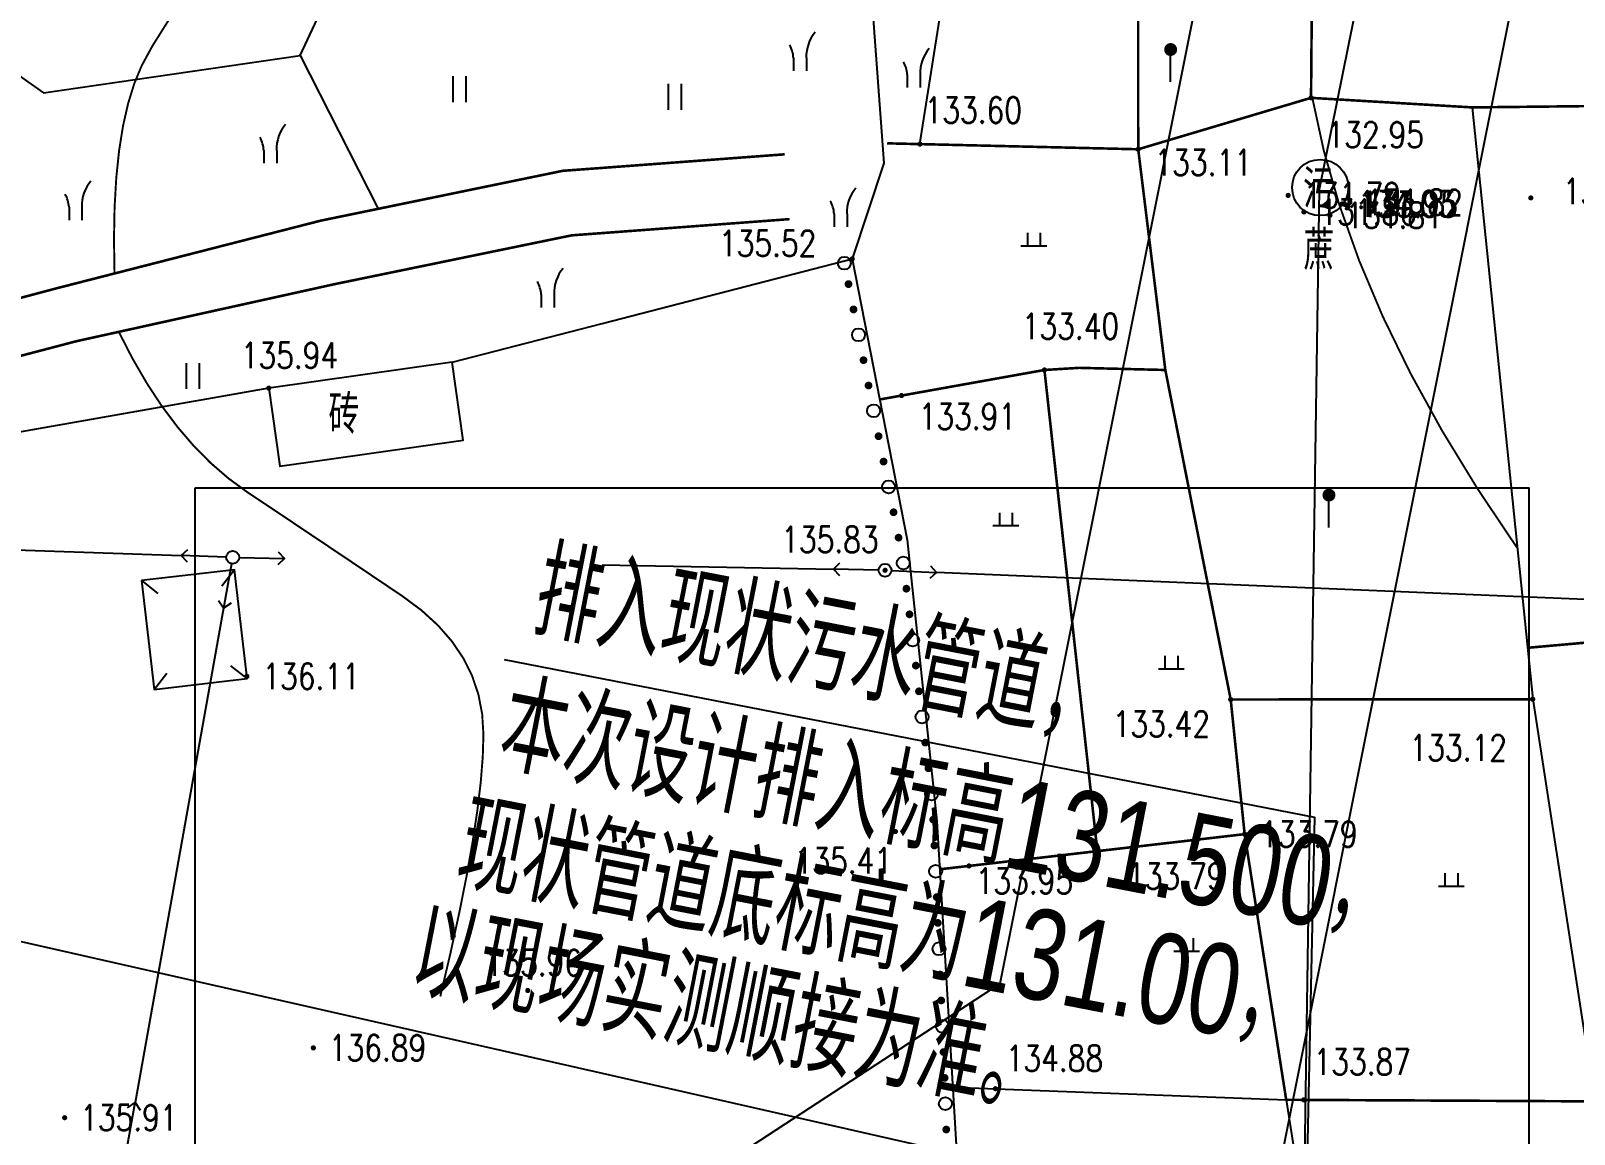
# Model space of a CAD drawing. Extents: x 529262 to 576451, y 2694391 to 2717535.
# Drawn here: x 564092.9 to 564152.6, y 2711414.9 to 2711457.6 of the extents above; entities that cross this region are included whole.
import ezdxf
from ezdxf.enums import TextEntityAlignment as Align
from ezdxf.xclip import XClip

# ---------------------------------------------------------------- set-up
doc = ezdxf.new("R2010")
doc.units = 0
doc.header["$XCLIPFRAME"] = 0
doc.linetypes.add('X2', pattern=[10, 8, -2])
for name, color, linetype in [('COMPONENT', 8, 'Continuous'), ('DGX', 8, 'Continuous'), ('DLSS', 4, 'Continuous'), ('DMTZ', 8, 'Continuous'), ('GCD', 8, 'Continuous'), ('GXYZ', 8, 'Continuous'), ('JMD', 8, 'Continuous'), ('PP-COM', 7, 'Continuous'), ('RD-中线', 40, 'Continuous'), ('RD-红线', 7, 'Continuous'), ('ZBTZ', 8, 'Continuous'), ('ZJ', 7, 'Continuous'), ('纵断_分栏文字', 7, 'Continuous')]:
    doc.layers.add(name, color=color, linetype=linetype)
doc.styles.add('HZ', font='rs.shx', dxfattribs={"width": 0.8, "bigfont": 'hztxt.shx'})
doc.styles.add('SMEDI', font='smsim.shx', dxfattribs={"width": 0.75, "height": 3.5, "bigfont": 'smfs.shx'})
doc.linetypes.add('10421', pattern='A,2,[150,AAA.SHX,S=0.5,R=0,X=0,Y=0.5],1e-11', length=2)
doc.linetypes.add('1161', pattern='A,0,[149,AAA.SHX,S=0.15,R=0,X=0,Y=0],-1.6', length=1.6)
doc.linetypes.add('732', pattern='A,9,-0.5,[162,AAA.SHX,S=1,R=0,X=0,Y=0],-0.5', length=10)

# ---------------------------------------------------------------- blocks, each defined once
blk = doc.blocks.new('A$C19FD0107')
at = {"layer": 'RD-中线', "color": 8, "linetype": 'Continuous', "flags": 128}
blk.add_lwpolyline([(-6861.027, 17001.718), (-6771.493, 17449.664)], dxfattribs=at)
at = {"layer": 'RD-红线', "color": 8, "linetype": 'Continuous', "flags": 128}
blk.add_lwpolyline([(-6867.589, 17030.112), (-6847.432, 17130.957)], dxfattribs=at)
at = {"layer": 'RD-红线', "color": 8}
blk.add_lwpolyline([(-6889.092, 17016.057), (-6867.589, 17030.112, 0.419621)], format="xyb", dxfattribs=at)
blk = doc.blocks.new('gc013b')
at = {"linetype": 'Continuous'}
blk.add_line((0.5, 0), (4, 0), dxfattribs=at)
at = {"linetype": 'Continuous', "flags": 128}
blk.add_lwpolyline([(3.5, 0.5), (4, 0), (3.5, -0.5)], dxfattribs=at)
blk = doc.blocks.new('gc170')
at = {"color": 8, "linetype": 'Continuous'}
blk.add_circle((0, 0), 0.5, dxfattribs=at)
blk = doc.blocks.new('GC200')
at = {"linetype": 'Continuous', "const_width": 0.2, "flags": 128}
blk.add_lwpolyline([(-0.1, 0, 1), (0.1, 0, 1)], format="xyb", close=True, dxfattribs=at)
blk = doc.blocks.new('gc165')
at = {"color": 8}
blk.add_line((0, 0), (0, 2), dxfattribs=at)
at = {"color": 8, "const_width": 0.5}
blk.add_lwpolyline([(-0.25, 2.5, 1), (0.25, 2.5, 1)], format="xyb", close=True, dxfattribs=at)
blk = doc.blocks.new('gc119')
at = {"color": 8}
for p, q in [((-1, 0), (1, 0)), ((-0.5, 1), (-0.5, 0)), ((0.5, 1), (0.5, 0))]:
    blk.add_line(p, q, dxfattribs=at)
blk = doc.blocks.new('gc246')
at = {"color": 8}
for p, q in [((-0.5, 1), (-0.5, 0)), ((0.5, 1), (0.5, 0))]:
    blk.add_line(p, q, dxfattribs=at)
for centre, radius, start, end in [((3.4, 1.11), 2.91, 139.3312, 182.0887), ((-2.94, 0.81), 2.45, 4.3743, 29.0242)]:
    blk.add_arc(centre, radius, start, end, dxfattribs=at)
blk = doc.blocks.new('gc253')
at = {"color": 8, "const_width": 0.3}
blk.add_lwpolyline([(-0.15, 0, 1), (0.15, 0, 1)], format="xyb", close=True, dxfattribs=at)
blk = doc.blocks.new('gc121')
at = {"color": 8}
for p, q in [((-0.5, -1), (-0.5, 1)), ((0.5, -1), (0.5, 1))]:
    blk.add_line(p, q, dxfattribs=at)

msp = doc.modelspace()

# ---------------------------------------------------------------- linework, layer by layer
at = {"layer": 'COMPONENT', "linetype": 'Continuous'}
msp.add_circle((564142.792, 2711451.507, 134.828), 1.087, dxfattribs=at)
at = {"layer": 'Defpoints', "color": 1}
msp.add_lwpolyline([(564099.238, 2711439.891), (564150.869, 2711439.891), (564150.869, 2711408.776), (564099.238, 2711408.776)], close=True, dxfattribs=at)
at = {"layer": 'DGX', "linetype": 'Continuous', "lineweight": -2, "const_width": 0.075, "flags": 128}
for points in [[(564096.122, 2711448.183), (564096.101, 2711449.509), (564096.124, 2711450.744), (564096.19, 2711451.887), (564096.299, 2711452.938), (564096.452, 2711453.897), (564096.649, 2711454.764), (564096.89, 2711455.54), (564097.174, 2711456.223), (564097.594, 2711456.994), (564098.244, 2711458.028), (564099.122, 2711459.328), (564100.231, 2711460.893), (564101.568, 2711462.722), (564103.134, 2711464.816), (564104.93, 2711467.175), (564106.955, 2711469.799)], [(564108.732, 2711420.205), (564109.123, 2711421.873), (564109.463, 2711423.428), (564109.75, 2711424.867), (564109.984, 2711426.192), (564110.167, 2711427.403), (564110.298, 2711428.498), (564110.376, 2711429.48), (564110.402, 2711430.346), (564110.353, 2711431.138), (564110.207, 2711431.895), (564109.962, 2711432.616), (564109.619, 2711433.302), (564109.179, 2711433.953), (564108.641, 2711434.568), (564108.005, 2711435.148), (564107.271, 2711435.693), (564106.492, 2711436.218), (564105.72, 2711436.737), (564104.955, 2711437.251), (564104.198, 2711437.759), (564103.448, 2711438.261), (564102.705, 2711438.758), (564101.97, 2711439.25), (564101.242, 2711439.735), (564100.531, 2711440.255), (564099.846, 2711440.847), (564099.187, 2711441.511), (564098.555, 2711442.249), (564097.948, 2711443.058), (564097.369, 2711443.941), (564096.815, 2711444.896), (564096.288, 2711445.924)]]:
    msp.add_lwpolyline(points, dxfattribs=at)
at = {"layer": 'DGX', "linetype": 'Continuous', "const_width": 0.075, "flags": 128}
msp.add_lwpolyline([(564142.488, 2711454.978), (564142.937, 2711452.909), (564143.542, 2711450.81), (564144.301, 2711448.679), (564145.215, 2711446.518), (564146.284, 2711444.325), (564147.508, 2711442.102), (564148.886, 2711439.847), (564150.419, 2711437.562)], dxfattribs=at)
at = {"layer": 'DLSS', "linetype": 'X2', "lineweight": -2, "const_width": 0.1, "elevation": 136.77, "flags": 128}
for points in [[(564114.998, 2711452.267), (564122.065, 2711452.793)], [(564081.498, 2711444.748), (564081.8, 2711444.622), (564082.376, 2711444.686), (564088.9, 2711446.285), (564093.862, 2711447.604), (564104.104, 2711450.226), (564113.471, 2711452.154), (564114.998, 2711452.267)]]:
    msp.add_lwpolyline(points, dxfattribs=at)
at = {"layer": 'DLSS', "linetype": 'Continuous', "lineweight": -2, "const_width": 0.1, "elevation": 136.77, "flags": 128}
for points in [[(564114.998, 2711449.745), (564122.252, 2711450.285)], [(564080.628, 2711441.928), (564081.348, 2711442.256), (564088.999, 2711444.078), (564094.633, 2711445.558), (564104.669, 2711447.775), (564113.82, 2711449.658), (564114.998, 2711449.745)]]:
    msp.add_lwpolyline(points, dxfattribs=at)
at = {"layer": 'DMTZ', "linetype": '10421', "flags": 128}
for points in [[(564115.928, 2711492.438), (564122.146, 2711491.175), (564122.878, 2711490.858), (564123.114, 2711490.188), (564125.901, 2711452.449), (564124.678, 2711448.748), (564126.807, 2711437.882), (564127.948, 2711426.99), (564129.238, 2711405.368), (564129.023, 2711403.425)], [(564148.678, 2711454.608), (564151.018, 2711431.708), (564153.418, 2711416.148), (564154.828, 2711401.508)]]:
    msp.add_lwpolyline(points, dxfattribs=at)
for points, elevation in [([(564128.562, 2711416.698), (564141.476, 2711416.209)], 134.88), ([(564141.476, 2711416.209), (564143.369, 2711404.108)], 133.87)]:
    msp.add_lwpolyline(points, dxfattribs=dict(at, elevation=elevation))
at = {"layer": 'GXYZ', "linetype": 'Continuous', "lineweight": -2}
for p, q in [((564066.782, 2711438.355), (564098.699, 2711437.266)), ((564114.998, 2711436.915), (564123.948, 2711436.738)), ((564100.345, 2711435.229), (564096.915, 2711416.104)), ((564085.869, 2711423.838), (564114.998, 2711417.239)), ((564114.998, 2711417.239), (564129.027, 2711414.06))]:
    msp.add_line(p, q, dxfattribs=at)
at = {"layer": 'GXYZ', "linetype": 'Continuous'}
msp.add_line((564158.759, 2711435.322), (564127.946, 2711436.614), dxfattribs=at)
at = {"layer": 'GXYZ', "linetype": '732', "flags": 128}
msp.add_lwpolyline([(564148.757, 2711662.133), (564183.344, 2711655.51), (564175.773, 2711615.306), (564167.716, 2711574.761), (564160.004, 2711529.741), (564151.074, 2711492.566), (564142.748, 2711451.43), (564138.085, 2711143.363)], dxfattribs=at)
at = {"layer": 'JMD', "linetype": 'Continuous', "lineweight": -2}
for p, q in [((564100.769, 2711436.716), (564100.272, 2711436.089)), ((564097.166, 2711436.299), (564097.793, 2711435.802)), ((564101.256, 2711432.506), (564100.629, 2711433.003)), ((564097.653, 2711432.089), (564098.15, 2711432.716))]:
    msp.add_line(p, q, dxfattribs=at)
at = {"layer": 'JMD', "linetype": 'Continuous', "lineweight": -2, "flags": 128}
for points, elevation in [([(564109.188, 2711444.748), (564102.093, 2711443.746), (564102.519, 2711440.726), (564109.614, 2711441.728)], 135.94), ([(564097.166, 2711436.299), (564097.653, 2711432.089), (564101.256, 2711432.506), (564100.769, 2711436.716)], 137.603)]:
    msp.add_lwpolyline(points, close=True, dxfattribs=dict(at, elevation=elevation))
at = {"layer": 'ZBTZ', "linetype": 'Continuous', "lineweight": -2, "const_width": 0.1, "elevation": 132.83, "flags": 128}
msp.add_lwpolyline([(564135.738, 2711491.998), (564135.748, 2711452.988)], dxfattribs=at)
at = {"layer": 'ZBTZ', "linetype": '1161', "flags": 128}
for points in [[(564086.638, 2711481.223), (564086.758, 2711464.037), (564088.5, 2711458.593), (564093.367, 2711455.171), (564103.314, 2711456.621), (564106.33, 2711450.684)], [(564103.314, 2711456.621), (564107.097, 2711464.734)]]:
    msp.add_lwpolyline(points, dxfattribs=at)
at = {"layer": 'ZBTZ', "linetype": 'Continuous', "const_width": 0.1, "elevation": 132.95}
msp.add_lwpolyline([(564142.598, 2711473.828), (564142.438, 2711454.978)], dxfattribs=at)
at = {"layer": 'ZBTZ', "linetype": '1161', "lineweight": -2, "flags": 128}
for points, elevation in [([(564127.298, 2711453.188), (564128.092, 2711458.24), (564128.699, 2711462.493), (564128.908, 2711468.778), (564124.68, 2711468.989)], 133.6), ([(564102.093, 2711443.746), (564085.395, 2711440.8), (564085.784, 2711436.195), (564078.531, 2711436.61)], 135.637)]:
    msp.add_lwpolyline(points, dxfattribs=dict(at, elevation=elevation))
at = {"layer": 'ZBTZ', "linetype": 'Continuous', "const_width": 0.1, "flags": 128}
for points, elevation in [([(564126.03, 2711453.218), (564135.748, 2711452.988), (564142.438, 2711454.978), (564148.678, 2711454.608), (564158.468, 2711454.718)], 133.6), ([(564141.476, 2711416.209), (564139.868, 2711426.488), (564139.328, 2711431.698), (564136.798, 2711444.448), (564135.748, 2711452.988), (564135.748, 2711452.988)], 133.87), ([(564125.744, 2711443.307), (564132.118, 2711444.448), (564133.467, 2711444.531), (564136.798, 2711444.448)], 133.91), ([(564132.118, 2711444.448), (564134.167, 2711425.831)], 133.4), ([(564139.328, 2711431.698), (564151.018, 2711431.708)], 133.42), ([(564141.476, 2711416.209), (564153.418, 2711416.148)], 134.88)]:
    msp.add_lwpolyline(points, dxfattribs=dict(at, elevation=elevation))
at = {"layer": 'ZBTZ', "linetype": '1161', "elevation": 135.94, "flags": 128}
for points in [[(564114.998, 2711446.248), (564124.678, 2711448.748)], [(564109.188, 2711444.748), (564114.998, 2711446.248)]]:
    msp.add_lwpolyline(points, dxfattribs=at)
at = {"layer": 'ZBTZ', "linetype": 'Continuous', "const_width": 0.1, "flags": 128}
for points in [[(564150.814, 2711433.698), (564161.064, 2711434.609)], [(564139.868, 2711426.488), (564128.059, 2711425.127)]]:
    msp.add_lwpolyline(points, dxfattribs=at)
at = {"layer": '纵断_分栏文字', "color": 3}
msp.add_lwpolyline([(564111.209, 2711433.241), (564142.566, 2711427.146), (564142.058, 2711403.275)], dxfattribs=at)

# ---------------------------------------------------------------- block references
at = {"layer": 'GCD', "linetype": 'Continuous'}
ref = msp.add_blockref('GC200', (564127.298, 2711453.188, 133.6), dxfattribs=dict(at, xscale=0.5, yscale=0.5, zscale=0.5))
ref.add_attrib('height', '133.60', dxfattribs={"linetype": 'Continuous', "height": 1, "style": 'HZ', "width": 0.8}).set_placement((564127.478, 2711454.501, 133.6), align=Align.MIDDLE_LEFT)
ref = msp.add_blockref('GC200', (564142.438, 2711454.978, 132.95), dxfattribs=dict(at, xscale=0.5, yscale=0.5, zscale=0.5))
ref.add_attrib('height', '132.95', dxfattribs={"linetype": 'Continuous', "height": 1, "style": 'HZ', "width": 0.8}).set_placement((564143.037, 2711453.552, 132.95), align=Align.MIDDLE_LEFT)
ref = msp.add_blockref('GC200', (564135.748, 2711452.988, 133.11), dxfattribs=dict(at, xscale=0.5, yscale=0.5, zscale=0.5))
ref.add_attrib('height', '133.11', dxfattribs={"linetype": 'Continuous', "height": 1, "style": 'HZ', "width": 0.8}).set_placement((564136.376, 2711452.474, 133.11), align=Align.MIDDLE_LEFT)
ref = msp.add_blockref('GC200', (564141.55, 2711451.203, 131.79), dxfattribs=dict(at, xscale=0.5, yscale=0.5, zscale=0.5))
ref.add_attrib('height', '131.79', dxfattribs={"linetype": 'Continuous', "height": 1, "style": 'HZ', "width": 0.8}).set_placement((564142.15, 2711451.203, 131.79), align=Align.MIDDLE_LEFT)
ref = msp.add_blockref('GC200', (564143.647, 2711450.877, 134.025), dxfattribs=dict(at, xscale=0.5, yscale=0.5, zscale=0.5))
ref.add_attrib('height', '134.03', dxfattribs={"linetype": 'Continuous', "height": 1, "style": 'HZ', "width": 0.8}).set_placement((564144.247, 2711450.877, 134.025), align=Align.MIDDLE_LEFT)
ref = msp.add_blockref('GC200', (564143.745, 2711450.855, 133.951), dxfattribs=dict(at, xscale=0.5, yscale=0.5, zscale=0.5))
ref.add_attrib('height', '133.95', dxfattribs={"linetype": 'Continuous', "height": 1, "style": 'HZ', "width": 0.8}).set_placement((564144.345, 2711450.855, 133.951), align=Align.MIDDLE_LEFT)
ref = msp.add_blockref('GC200', (564143.942, 2711450.934, 131.82), dxfattribs=dict(at, xscale=0.5, yscale=0.5, zscale=0.5))
ref.add_attrib('height', '131.82', dxfattribs={"linetype": 'Continuous', "height": 1, "style": 'HZ', "width": 0.8}).set_placement((564144.542, 2711450.934, 131.82), align=Align.MIDDLE_LEFT)
ref = msp.add_blockref('GC200', (564150.944, 2711451.106, 132.08), dxfattribs=dict(at, xscale=0.5, yscale=0.5, zscale=0.5))
ref.add_attrib('height', '132.08', dxfattribs={"linetype": 'Continuous', "height": 1, "style": 'HZ', "width": 0.8}).set_placement((564152.18, 2711451.359, 132.08), align=Align.MIDDLE_LEFT)
ref = msp.add_blockref('GC200', (564142.162, 2711450.563, 131.859), dxfattribs=dict(at, xscale=0.5, yscale=0.5, zscale=0.5))
ref.add_attrib('height', '131.86', dxfattribs={"linetype": 'Continuous', "height": 1, "style": 'HZ', "width": 0.8}).set_placement((564142.762, 2711450.563, 131.859), align=Align.MIDDLE_LEFT)
ref = msp.add_blockref('GC200', (564143.169, 2711450.432, 131.809), dxfattribs=dict(at, xscale=0.5, yscale=0.5, zscale=0.5))
ref.add_attrib('height', '131.81', dxfattribs={"linetype": 'Continuous', "height": 1, "style": 'HZ', "width": 0.8}).set_placement((564143.769, 2711450.432, 131.809), align=Align.MIDDLE_LEFT)
ref = msp.add_blockref('GC200', (564124.678, 2711448.748, 135.52), dxfattribs=dict(at, xscale=0.5, yscale=0.5, zscale=0.5))
ref.add_attrib('height', '135.52', dxfattribs={"linetype": 'Continuous', "height": 1, "style": 'HZ', "width": 0.8}).set_placement((564119.518, 2711449.349, 135.52), align=Align.MIDDLE_LEFT)
ref = msp.add_blockref('GC200', (564132.118, 2711444.448, 133.4), dxfattribs=dict(at, xscale=0.5, yscale=0.5, zscale=0.5))
ref.add_attrib('height', '133.40', dxfattribs={"linetype": 'Continuous', "height": 1, "style": 'HZ', "width": 0.8}).set_placement((564131.239, 2711446.14, 133.4), align=Align.MIDDLE_LEFT)
ref = msp.add_blockref('GC200', (564102.093, 2711443.746, 135.94), dxfattribs=dict(at, xscale=0.5, yscale=0.5, zscale=0.5))
ref.add_attrib('height', '135.94', dxfattribs={"linetype": 'Continuous', "height": 1, "style": 'HZ', "width": 0.8}).set_placement((564101.008, 2711445.013, 135.94), align=Align.MIDDLE_LEFT)
ref = msp.add_blockref('GC200', (564126.588, 2711443.458, 133.91), dxfattribs=dict(at, xscale=0.5, yscale=0.5, zscale=0.5))
ref.add_attrib('height', '133.91', dxfattribs={"linetype": 'Continuous', "height": 1, "style": 'HZ', "width": 0.8}).set_placement((564127.249, 2711442.647, 133.91), align=Align.MIDDLE_LEFT)
ref = msp.add_blockref('GC200', (564125.948, 2711436.698, 135.83), dxfattribs=dict(at, xscale=0.5, yscale=0.5, zscale=0.5))
ref.add_attrib('height', '135.83', dxfattribs={"linetype": 'Continuous', "height": 1, "style": 'HZ', "width": 0.8}).set_placement((564121.928, 2711437.886, 135.83), align=Align.MIDDLE_LEFT)
at = {"layer": 'GCD', "linetype": 'Continuous', "lineweight": -2}
ref = msp.add_blockref('GC200', (564101.246, 2711432.594, 136.113), dxfattribs=dict(at, xscale=0.5, yscale=0.5, zscale=0.5))
ref.add_attrib('height', '136.11', dxfattribs={"linetype": 'Continuous', "height": 1, "style": 'HZ', "width": 0.8}).set_placement((564101.846, 2711432.594, 136.113), align=Align.MIDDLE_LEFT)
at = {"layer": 'GCD', "linetype": 'Continuous'}
ref = msp.add_blockref('GC200', (564139.328, 2711431.698, 133.42), dxfattribs=dict(at, xscale=0.5, yscale=0.5, zscale=0.5))
ref.add_attrib('height', '133.42', dxfattribs={"linetype": 'Continuous', "height": 1, "style": 'HZ', "width": 0.8}).set_placement((564134.758, 2711430.753, 133.42), align=Align.MIDDLE_LEFT)
ref = msp.add_blockref('GC200', (564151.018, 2711431.708, 133.12), dxfattribs=dict(at, xscale=0.5, yscale=0.5, zscale=0.5))
ref.add_attrib('height', '133.12', dxfattribs={"linetype": 'Continuous', "height": 1, "style": 'HZ', "width": 0.8}).set_placement((564146.248, 2711429.829, 133.12), align=Align.MIDDLE_LEFT)
at = {"layer": 'GCD', "linetype": 'Continuous', "lineweight": -2}
ref = msp.add_blockref('GC200', (564139.868, 2711426.488, 133.79), dxfattribs=dict(at, xscale=0.5, yscale=0.5, zscale=0.5))
ref.add_attrib('height', '133.79', dxfattribs={"linetype": 'Continuous', "height": 1, "style": 'HZ', "width": 0.8}).set_placement((564140.468, 2711426.488, 133.79), align=Align.MIDDLE_LEFT)
at = {"layer": 'GCD', "linetype": 'Continuous'}
ref = msp.add_blockref('GC200', (564126.348, 2711426.588, 135.41), dxfattribs=dict(at, xscale=0.5, yscale=0.5, zscale=0.5))
ref.add_attrib('height', '135.41', dxfattribs={"linetype": 'Continuous', "height": 1, "style": 'HZ', "width": 0.8}).set_placement((564122.448, 2711425.463, 135.41), align=Align.MIDDLE_LEFT)
ref = msp.add_blockref('GC200', (564139.868, 2711426.488, 133.79), dxfattribs=dict(at, xscale=0.5, yscale=0.5, zscale=0.5))
ref.add_attrib('height', '133.79', dxfattribs={"linetype": 'Continuous', "height": 1, "style": 'HZ', "width": 0.8}).set_placement((564135.313, 2711424.861, 133.79), align=Align.MIDDLE_LEFT)
at = {"layer": 'GCD', "linetype": 'Continuous', "lineweight": -2}
ref = msp.add_blockref('GC200', (564129.198, 2711425.258, 133.95), dxfattribs=dict(at, xscale=0.5, yscale=0.5, zscale=0.5))
ref.add_attrib('height', '133.95', dxfattribs={"linetype": 'Continuous', "height": 1, "style": 'HZ', "width": 0.8}).set_placement((564129.456, 2711424.678, 133.95), align=Align.MIDDLE_LEFT)
at = {"layer": 'GCD', "linetype": 'Continuous'}
ref = msp.add_blockref('GC200', (564112.118, 2711420.438, 135.96), dxfattribs=dict(at, xscale=0.5, yscale=0.5, zscale=0.5))
ref.add_attrib('height', '135.96', dxfattribs={"linetype": 'Continuous', "height": 1, "style": 'HZ', "width": 0.8}).set_placement((564110.448, 2711421.51, 135.96), align=Align.MIDDLE_LEFT)
ref = msp.add_blockref('GC200', (564103.818, 2711418.218, 136.89), dxfattribs=dict(at, xscale=0.5, yscale=0.5, zscale=0.5))
ref.add_attrib('height', '136.89', dxfattribs={"linetype": 'Continuous', "height": 1, "style": 'HZ', "width": 0.8}).set_placement((564104.418, 2711418.218, 136.89), align=Align.MIDDLE_LEFT)
at = {"layer": 'GCD', "linetype": 'Continuous', "lineweight": -2}
ref = msp.add_blockref('GC200', (564130.218, 2711416.638, 134.88), dxfattribs=dict(at, xscale=0.5, yscale=0.5, zscale=0.5))
ref.add_attrib('height', '134.88', dxfattribs={"linetype": 'Continuous', "height": 1, "style": 'HZ', "width": 0.8}).set_placement((564130.619, 2711417.814, 134.88), align=Align.MIDDLE_LEFT)
at = {"layer": 'GCD', "linetype": 'Continuous'}
ref = msp.add_blockref('GC200', (564142.158, 2711416.208, 133.87), dxfattribs=dict(at, xscale=0.5, yscale=0.5, zscale=0.5))
ref.add_attrib('height', '133.87', dxfattribs={"linetype": 'Continuous', "height": 1, "style": 'HZ', "width": 0.8}).set_placement((564142.535, 2711417.676, 133.87), align=Align.MIDDLE_LEFT)
ref = msp.add_blockref('GC200', (564094.191, 2711415.516, 135.907), dxfattribs=dict(at, xscale=0.5, yscale=0.5, zscale=0.5))
ref.add_attrib('height', '135.91', dxfattribs={"linetype": 'Continuous', "height": 1, "style": 'HZ', "width": 0.8}).set_placement((564094.791, 2711415.516, 135.907), align=Align.MIDDLE_LEFT)
at = {"layer": 'GXYZ', "linetype": 'Continuous', "lineweight": -2}
for p, xscale, yscale, rotation in [((564100.698, 2711437.198), 0.499999999991655, 0.499999999991655, 178.0464407081562), ((564100.698, 2711437.198), 0.4999999998660747, 0.4999999998660747, 259.8329439608027), ((564100.698, 2711437.198), 0.5000000000395564, 0.5000000000395564, 358.865578364269), ((564125.948, 2711436.698), 0.5000000000395564, 0.5000000000395564, 178.865578364269), ((564096.562, 2711414.135), 0.4999999998660747, 0.4999999998660747, 79.83294396080268)]:
    msp.add_blockref('gc013b', p, dxfattribs=dict(at, xscale=xscale, yscale=yscale, rotation=rotation))
at = {"layer": 'GXYZ', "linetype": 'Continuous', "lineweight": -2, "xscale": 0.5, "yscale": 0.5}
msp.add_blockref('gc170', (564100.698, 2711437.198), dxfattribs=at)
at = {"layer": 'GXYZ', "linetype": 'Continuous', "xscale": 0.5, "yscale": 0.5}
msp.add_blockref('gc170', (564125.948, 2711436.698), dxfattribs=at)
at = {"layer": 'GXYZ', "linetype": 'Continuous', "xscale": 0.4999999999670376, "yscale": 0.4999999999670376, "rotation": 357.5983097420838}
msp.add_blockref('gc013b', (564125.948, 2711436.698), dxfattribs=at)
at = {"layer": 'JMD', "linetype": 'Continuous'}
for name, p, xscale, yscale, rotation in [('gc170', (564124.373, 2711448.582), 0.5000000001933389, 0.5000000001933389, 101.179396538011), ('gc253', (564124.533, 2711447.771), 0.5000000001933389, 0.5000000001933389, 101.179396538011), ('gc253', (564124.727, 2711446.79), 0.5000000001933389, 0.5000000001933389, 101.179396538011), ('gc170', (564124.921, 2711445.809), 0.5000000001933389, 0.5000000001933389, 101.179396538011), ('gc253', (564125.115, 2711444.828), 0.5000000001933389, 0.5000000001933389, 101.179396538011), ('gc253', (564125.309, 2711443.847), 0.5000000001933389, 0.5000000001933389, 101.179396538011), ('gc170', (564125.503, 2711442.866), 0.5000000001933389, 0.5000000001933389, 101.179396538011), ('gc253', (564125.697, 2711441.885), 0.5000000001933389, 0.5000000001933389, 101.179396538011), ('gc253', (564125.891, 2711440.904), 0.5000000001933389, 0.5000000001933389, 101.179396538011), ('gc170', (564126.084, 2711439.923), 0.5000000001933389, 0.5000000001933389, 101.179396538011), ('gc253', (564126.278, 2711438.942), 0.5000000001933389, 0.5000000001933389, 101.179396538011), ('gc253', (564126.472, 2711437.961), 0.5000000001933389, 0.5000000001933389, 101.179396538011), ('gc170', (564126.653, 2711436.978), 0.499999999783437, 0.499999999783437, 96.98106707163791), ('gc253', (564126.775, 2711435.986), 0.499999999783437, 0.499999999783437, 96.98106707163791), ('gc253', (564126.896, 2711434.993), 0.499999999783437, 0.499999999783437, 96.98106707163791), ('gc170', (564127.018, 2711434), 0.499999999783437, 0.499999999783437, 96.98106707163791), ('gc253', (564127.139, 2711433.008), 0.499999999783437, 0.499999999783437, 96.98106707163791), ('gc253', (564127.261, 2711432.015), 0.499999999783437, 0.499999999783437, 96.98106707163791), ('gc170', (564127.383, 2711431.023), 0.499999999783437, 0.499999999783437, 96.98106707163791), ('gc253', (564127.504, 2711430.03), 0.499999999783437, 0.499999999783437, 96.98106707163791), ('gc253', (564127.626, 2711429.037), 0.499999999783437, 0.499999999783437, 96.98106707163791), ('gc170', (564127.747, 2711428.045), 0.499999999783437, 0.499999999783437, 96.98106707163791), ('gc253', (564127.814, 2711427.048), 0.5000000000822553, 0.5000000000822553, 92.5342268825221), ('gc253', (564127.858, 2711426.049), 0.5000000000822553, 0.5000000000822553, 92.5342268825221), ('gc170', (564127.903, 2711425.05), 0.5000000000822553, 0.5000000000822553, 92.5342268825221), ('gc253', (564127.947, 2711424.051), 0.5000000000822553, 0.5000000000822553, 92.5342268825221), ('gc253', (564127.991, 2711423.052), 0.5000000000822553, 0.5000000000822553, 92.5342268825221), ('gc170', (564128.035, 2711422.053), 0.5000000000822553, 0.5000000000822553, 92.5342268825221), ('gc253', (564128.08, 2711421.054), 0.5000000000822553, 0.5000000000822553, 92.5342268825221), ('gc253', (564128.124, 2711420.055), 0.5000000000822553, 0.5000000000822553, 92.5342268825221), ('gc170', (564128.168, 2711419.056), 0.5000000000822553, 0.5000000000822553, 92.5342268825221), ('gc253', (564128.212, 2711418.057), 0.5000000000822553, 0.5000000000822553, 92.5342268825221), ('gc253', (564128.255, 2711417.057), 0.5000000000150963, 0.5000000000150963, 91.80910511583785), ('gc170', (564128.286, 2711416.058), 0.5000000000150963, 0.5000000000150963, 91.80910511583785), ('gc253', (564128.318, 2711415.058), 0.5000000000150963, 0.5000000000150963, 91.80910511583785)]:
    msp.add_blockref(name, p, dxfattribs=dict(at, xscale=xscale, yscale=yscale, rotation=rotation))
at = {"layer": 'PP-COM'}
ref = msp.add_blockref('A$C19FD0107', (570997.993, 2694390.603), dxfattribs=at)
XClip(ref).set_block_clipping_path([(-9366.4383134884, 14428.6043910822), (-3328.4480743363, 17452.7484863754)])
at = {"layer": 'ZBTZ', "linetype": 'Continuous', "xscale": 0.5, "yscale": 0.5}
for name, p in [('gc246', (564122.653, 2711456.02)), ('gc246', (564127.057, 2711455.378)), ('gc246', (564102.149, 2711452.445)), ('gc246', (564094.611, 2711450.249)), ('gc246', (564124.226, 2711449.986)), ('gc119', (564131.708, 2711449.257)), ('gc246', (564112.888, 2711446.872)), ('gc165', (564143.131, 2711438.357)), ('gc119', (564130.625, 2711438.427)), ('gc119', (564137.033, 2711432.886)), ('gc119', (564147.869, 2711424.474)), ('gc119', (564137.624, 2711421.957))]:
    msp.add_blockref(name, p, dxfattribs=at)
at = {"layer": 'ZBTZ', "linetype": 'Continuous', "xscale": 0.5, "yscale": 0.5, "zscale": 0.5}
msp.add_blockref('gc165', (564137.003, 2711455.597), dxfattribs=at)
at = {"layer": 'ZBTZ', "linetype": 'Continuous', "lineweight": -2, "xscale": 0.5, "yscale": 0.5}
for p in [(564109.483, 2711455.314), (564117.821, 2711455.02), (564099.163, 2711444.216)]:
    msp.add_blockref('gc121', p, dxfattribs=at)

# ---------------------------------------------------------------- texts
at = {"layer": 'GXYZ', "linetype": 'Continuous', "style": 'HZ', "width": 0.8}
msp.add_text('污', height=1.5, dxfattribs=at).set_placement((564142.726, 2711451.525), align=Align.MIDDLE)
at = {"layer": 'JMD', "linetype": 'Continuous', "lineweight": -2, "style": 'HZ', "width": 0.8}
msp.add_text('砖', height=1.5, dxfattribs=at).set_placement((564105.603, 2711442.737), align=Align.MIDDLE_RIGHT)
at = {"layer": 'ZJ', "color": 8, "linetype": 'Continuous', "style": 'HZ', "width": 0.8}
msp.add_text('蔗', height=1.5, dxfattribs=at).set_placement((564142.747, 2711449.153), align=Align.MIDDLE)
at = {"layer": '纵断_分栏文字', "color": 3, "style": 'SMEDI', "width": 0.75}
for s, p in [('排入现状污水管道，', (564112.169, 2711434.235)), ('本次设计排入标高131.500，', (564110.834, 2711429.057)), ('现状管道底标高为131.00，', (564109.203, 2711424.472)), ('以现场实测顺接为准。', (564107.411, 2711420.343, 136))]:
    msp.add_text(s, height=3.5, rotation=349, dxfattribs=at).set_placement(p)

doc.saveas('drawing.dxf')
